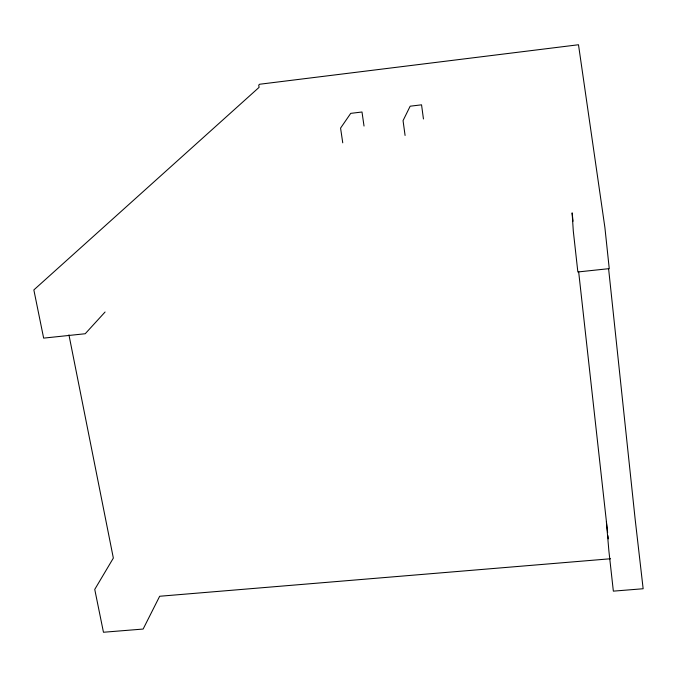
<?xml version="1.0" encoding="UTF-8"?>
<svg xmlns="http://www.w3.org/2000/svg" width="677" height="677" viewBox="0 0 677 677"><rect width="100%" height="100%" fill="white"/><g stroke="black" fill="none" stroke-linecap="round" stroke-linejoin="round"><path stroke-width="1.02" d="M105.079 312.004L85.209 333.744L43.65 338.119L33.85 289.925L259.088 87.35L258.724 85.082L259.663 84.244L578.496 44.75L604.899 227.54L609.249 268.634L577.853 271.968L573.292 230.992L572.116 212.857L573.047 221.244M610.544 558.753L159.67 596.259L143.135 629.051L103.463 632.25L94.746 589.396L113.347 558.093L68.936 334.861M342.748 142.83L340.573 128.105L350.728 113.364L362 112.001L364.023 126.057M405.083 135.451L403.052 120.633L410.169 106.196L421.551 104.825L423.447 118.966M578.632 271.553L607.633 532.554M607.98 535.702L608.327 538.841M608.615 268.862L635.144 519.149L643.15 588.745L613.354 591.139L608.877 550.866L606.372 521.628"/></g></svg>
